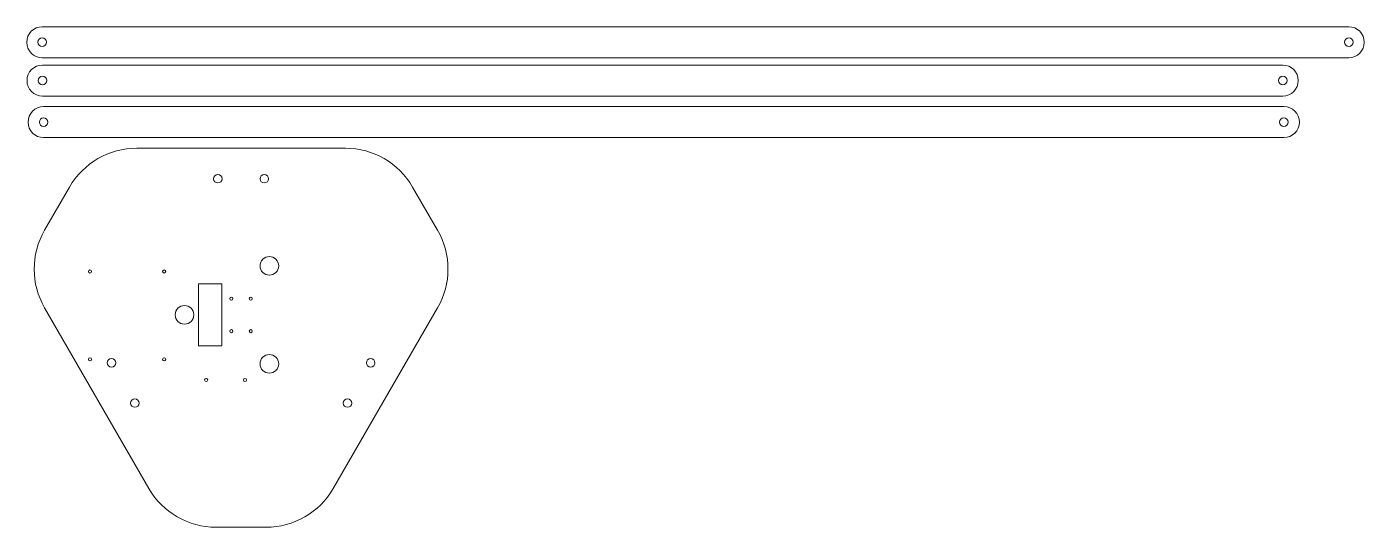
# Model space of a CAD drawing. Header units: millimetres. Extents: x 6 to 869, y 21 to 344.
import ezdxf

# ---------------------------------------------------------------- set-up
doc = ezdxf.new("R2010")
doc.units = ezdxf.units.MM

msp = doc.modelspace()

# ---------------------------------------------------------------- linework, layer by layer
at = {"color": 7, "linetype": 'Continuous', "lineweight": 15}
for p, q in [((859.2, 343.56), (16.49, 343.56)), ((16.49, 323.56), (859.2, 323.56)), ((816.66, 318.84), (16.66, 318.84)), ((16.66, 298.84), (816.66, 298.84)), ((817.36, 292), (17.36, 292)), ((17.36, 272), (817.36, 272)), ((212.06, 265.14), (77.41, 265.14)), ((17.97, 212.2), (34.11, 240.14)), ((255.37, 240.14), (271.5, 212.2)), ((117.24, 177.64), (117.24, 137.64)), ((132.24, 177.64), (117.24, 177.64)), ((132.24, 137.64), (132.24, 177.64)), ((85.3, 45.58), (17.97, 162.2)), ((271.5, 162.2), (204.17, 45.58)), ((117.24, 137.64), (132.24, 137.64)), ((160.87, 20.58), (128.6, 20.58))]:
    msp.add_line(p, q, dxfattribs=at)
for centre, radius in [((16.49, 333.56), 2.75), ((859.2, 333.56), 2.75), ((16.66, 308.84), 2.75), ((816.66, 308.84), 2.75), ((17.36, 282), 2.75), ((817.36, 282), 2.75), ((129.74, 245.49), 2.75), ((159.74, 245.49), 2.75), ((162.99, 189.25), 6), ((47.24, 185.64), 1), ((95.14, 185.64), 1), ((138.49, 168.14), 1), ((150.99, 168.14), 1), ((108.24, 157.64), 6), ((138.49, 147.14), 1), ((150.99, 147.14), 1), ((47.24, 128.94), 1), ((61.16, 126.71), 2.75), ((95.14, 128.94), 1), ((162.99, 126.03), 6), ((228.32, 126.71), 2.75), ((122.24, 115.64), 1), ((147.24, 115.64), 1), ((76.16, 100.73), 2.75), ((213.32, 100.73), 2.75)]:
    msp.add_circle(centre, radius, dxfattribs=at)
for centre, radius, start, end in [((16.49, 333.56), 10, 90, 270), ((859.2, 333.56), 10, 270, 90), ((16.66, 308.84), 10, 90, 270), ((816.66, 308.84), 10, 270, 90), ((17.36, 282), 10, 90, 270), ((817.36, 282), 10, 270, 90), ((77.41, 215.14), 50, 90, 150), ((212.06, 215.14), 50, 30, 90), ((61.28, 187.2), 50, 150, 210), ((228.2, 187.2), 50, 330, 30), ((128.6, 70.58), 50, 210, 270), ((160.87, 70.58), 50, 270, 330)]:
    msp.add_arc(centre, radius, start, end, dxfattribs=at)

doc.saveas('drawing.dxf')
